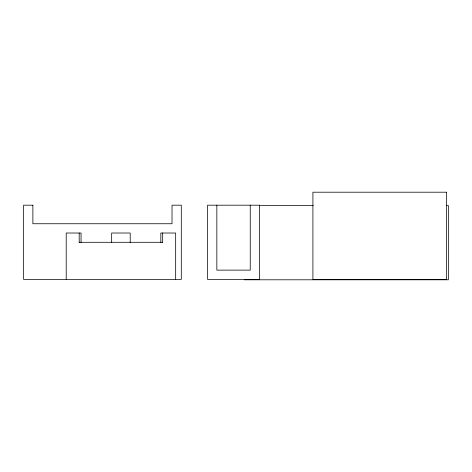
<?xml version="1.0" encoding="UTF-8"?>
<svg xmlns="http://www.w3.org/2000/svg" width="472" height="472" viewBox="0 0 472 472"><rect width="100%" height="100%" fill="white"/><g stroke="black" fill="none" stroke-linecap="round" stroke-linejoin="round"><path stroke-width="0.71" d="M259.482 205.585L313.266 205.585M446.258 205.585L448.4 205.585L448.4 279.796L244.325 279.796M79.196 242.295L162.681 242.295M250.243 205.19L250.243 270.126L216.849 270.126L216.849 205.19M175.667 279.4L175.667 233.02L160.828 233.02L160.828 242.531M162.681 233.02L162.681 242.478M130.213 242.531L130.213 233.02L111.663 233.02L111.663 242.531M81.048 242.531L81.048 233.02L66.21 233.02L66.21 279.4M79.196 233.02L79.196 242.478M446.488 192.204L312.912 192.204L312.912 279.4L446.488 279.4L446.488 192.204M32.875 205.19L23.6 205.19L23.6 279.4L181.295 279.4L181.295 205.19L172.02 205.19L172.02 223.746L32.875 223.746L32.875 205.19M259.517 205.19L207.574 205.19L207.574 279.4L259.517 279.4L259.517 205.19"/></g></svg>
